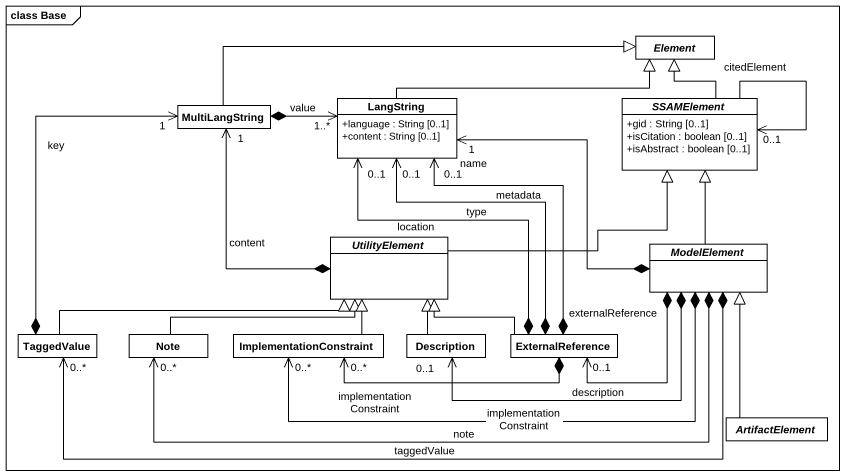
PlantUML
@startuml
mainframe class Base
hide circle
hide empty members
skinparam classAttributeIconSize 0
abstract class Element
class MultiLangString
class LangString {
  +language : String [0..1]
  +content : String [0..1]
}
abstract class SSAMElement {
  +gid : String [0..1]
  +isCitation : boolean [0..1]
  +isAbstract : boolean [0..1]
}
abstract class UtilityElement
abstract class ModelElement
class TaggedValue
class "Note" as Note_
class ImplementationConstraint
class Description
class ExternalReference
abstract class ArtifactElement
MultiLangString -right-|> Element
MultiLangString *-right-> "1..*" LangString : value
LangString -right-|> Element
SSAMElement -up-|> Element
SSAMElement --> "0..1" SSAMElement : citedElement
UtilityElement *-up-> "1" MultiLangString : content
UtilityElement -right-|> SSAMElement
ModelElement *-left-> "1" LangString : name
ModelElement -up-|> SSAMElement
ModelElement *-left-> "0..*" TaggedValue : taggedValue
ModelElement *-left-> "0..*" Note_ : note
ModelElement *-left-> "0..*" ImplementationConstraint : implementationConstraint
ModelElement *-left-> "0..1" Description : description
ModelElement *-left-> "0..1" ExternalReference : externalReference
TaggedValue *-up-> "1" MultiLangString : key
TaggedValue -right-|> UtilityElement
Note_ -right-|> UtilityElement
ImplementationConstraint -up-|> UtilityElement
Description -up-|> UtilityElement
ExternalReference *-up-> "0..1" LangString : location
ExternalReference *-up-> "0..1" LangString : type
ExternalReference *-up-> "0..1" LangString : metadata
ExternalReference -left-|> UtilityElement
ExternalReference *-left-> "0..*" ImplementationConstraint : implementationConstraint
ArtifactElement -up-|> ModelElement
@enduml
